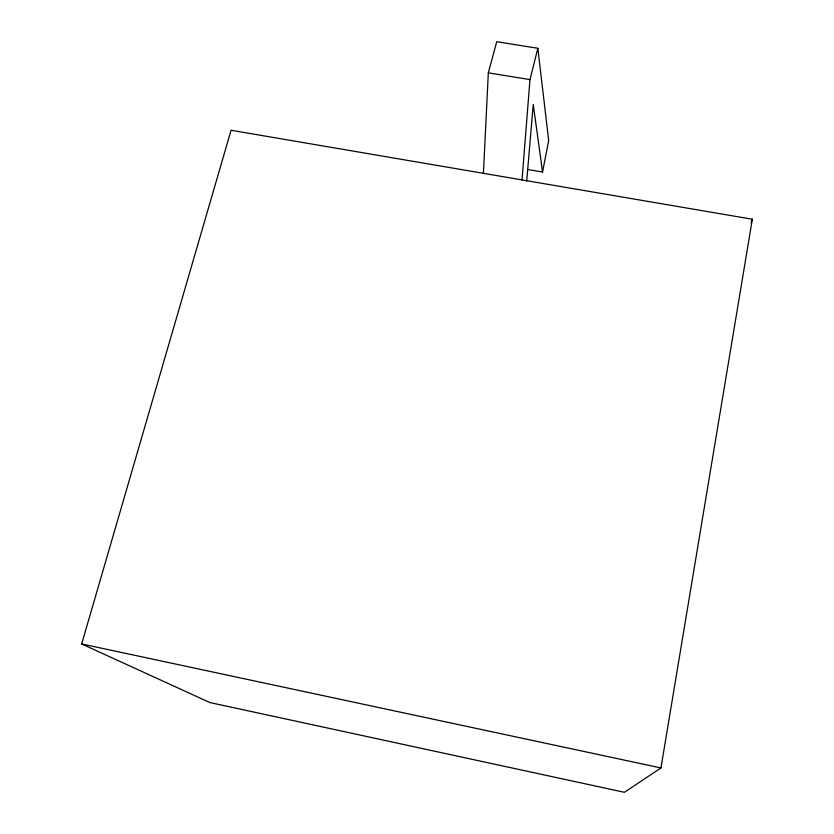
<?xml version="1.0" encoding="UTF-8"?>
<svg xmlns="http://www.w3.org/2000/svg" width="834" height="834" viewBox="0 0 834 834"><rect width="100%" height="100%" fill="white"/><g stroke="black" fill="none" stroke-linecap="round" stroke-linejoin="round"><path stroke-width="1.25" d="M527.693 169.49L542.548 172.012L548.678 140.612L537.857 48.289L496.741 41.7L488.328 72.839L483.407 173.608M537.857 48.289L529.976 79.616L522.001 180.186M526.702 181.134L533.239 104.469L542.548 172.012M660.945 767.947L752.331 219.227L231.07 130.26L81.669 643.952L209.887 702.551L624.385 792.3L660.945 767.947L81.669 643.952M751.069 222.918L752.331 219.227M488.328 72.839L529.976 79.616"/></g></svg>
